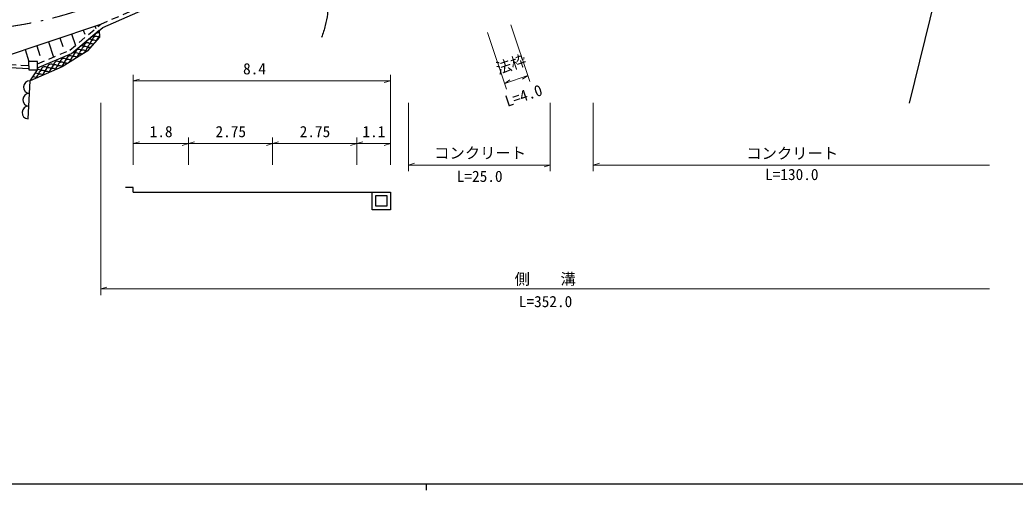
# Model space of a CAD drawing. Units: millimetres, scale not verified, with parts at other scales. Extents: x 40000 to 680000, y 20000 to 380000.
# Drawn here: x 201639 to 364179, y 204000 to 280783 of the extents above; entities that cross this region are included whole.
import ezdxf
from ezdxf.enums import TextEntityAlignment as Align

# ---------------------------------------------------------------- set-up
doc = ezdxf.new("R2010")
doc.units = ezdxf.units.MM
doc.header["$LTSCALE"] = 1000
doc.linetypes.add('USER2', pattern=[2, 1.2, -0.8])
doc.linetypes.add('USER4', pattern=[10, 6.4, -1.6, 0.4, -1.6])
for name, color, linetype, lineweight in [('M-BGD', 7, 'Continuous', 25), ('M-BMK', 2, 'USER4', 13), ('M-OTRS', 6, 'Continuous', 25), ('M-STR-HTXT', 7, 'Continuous', 13), ('M-TTL-BAND', 7, 'Continuous', 25)]:
    doc.layers.add(name, color=color, linetype=linetype, lineweight=lineweight)
doc.styles.add('ＭＳ ゴシック', font='')
doc.styles.get('ＭＳ ゴシック').set_extended_font_data('MS Gothic')

# ---------------------------------------------------------------- blocks, each defined once
blk = doc.blocks.new('MARK28C15L14W1')
at = {"color": 7, "linetype": 'Continuous', "lineweight": 13}
blk.add_line((0, 0), (0.014, -0.05), dxfattribs=at)
blk = doc.blocks.new('MARK1553C15L7W1')
at = {"color": 7, "linetype": 'Continuous', "lineweight": 25}
blk.add_arc((0, 0), 0.05, 270, 90, dxfattribs=at)

msp = doc.modelspace()

# ---------------------------------------------------------------- linework, layer by layer
at = {"layer": 'M-BGD'}
for p, q in [((195816, 273704), (214847, 280079)), ((213895, 279760), (214020, 279387)), ((210089, 278485), (210713, 276621)), ((210092, 275319), (214589, 279081)), ((211992, 279123), (212217, 278451)), ((204380, 276573), (204912, 274984)), ((206283, 277210), (207120, 274711)), ((208186, 277848), (208659, 276437)), ((202477, 275935), (203123, 274007)), ((203314, 270834), (204532, 272634)), ((202966, 264620), (203314, 270834))]:
    msp.add_line(p, q, dxfattribs=at)
at = {"layer": 'M-BGD', "linetype": 'USER2'}
for points in [[(204526, 273612), (209775, 275836), (214847, 280079), (269212, 303969), (276018, 306477), (282064, 308231), (288162, 309423), (297822, 310400), (305540, 310333), (312883, 309541), (317886, 308583), (355084, 300311)], [(169596, 274614), (174747, 272991), (178843, 272446), (183447, 272495), (195816, 273704), (203070, 273354)]]:
    msp.add_lwpolyline(points, dxfattribs=at)
at = {"layer": 'M-BGD'}
for points in [[(204530, 272962), (210092, 275319), (215166, 279564), (269436, 303412), (276205, 305906), (282206, 307647), (288250, 308829), (297850, 309800), (305505, 309734), (312794, 308947), (317765, 307995), (354940, 299728)], [(214589, 279081), (214622, 277967), (212634, 275705), (208533, 273096), (203314, 270834)], [(169446, 274137), (174638, 272501), (178813, 271946), (183474, 271995), (195829, 273203), (203073, 272854)], [(220150, 252640), (220150, 253419), (218904, 253419)], [(220150, 252640), (229150, 252640), (242900, 252640), (256650, 252640), (259150, 252640), (262150, 252640), (262150, 249783), (259150, 249783), (259150, 252640)]]:
    msp.add_lwpolyline(points, dxfattribs=at)
for points in [[(203075, 272626), (204532, 272634), (204524, 274015), (203066, 274007)], [(259745, 252091), (261576, 252091), (261576, 250356), (259745, 250356)]]:
    msp.add_lwpolyline(points, close=True, dxfattribs=at)
for centre, start, end in [((214075, 277473), 42.84207, 184.01532), ((213393, 277616), 42.84207, 76.12155), ((214437, 278069), 74.18076, 184.01532), ((213755, 278212), 42.84207, 52.51648), ((214799, 278664), 171.02313, 184.01532), ((215119, 277925), 146.98132, 184.01532), ((211626, 275973), 42.84207, 93.08975), ((212308, 275829), 42.84207, 184.01532), ((212670, 276425), 42.84207, 184.01532), ((211988, 276568), 42.84207, 65.25168), ((213032, 277021), 145.49963, 184.01532), ((213352, 276282), 63.91718, 184.01532), ((213032, 277021), 42.84207, 114.32947), ((213714, 276877), 52.19669, 184.01532), ((214758, 277330), 108.67981, 168.68146), ((209858, 274329), 42.84207, 184.01532), ((209176, 274472), 42.84207, 62.90524), ((210220, 274925), 162.86633, 184.01532), ((210540, 274186), 47.65131, 184.01532), ((210902, 274781), 42.84207, 184.01532), ((210220, 274925), 42.84207, 79.53592), ((211264, 275377), 42.84207, 184.01532), ((210582, 275520), 42.84207, 55.29239), ((211584, 274638), 66.41068, 178.53171), ((211626, 275973), 166.73935, 184.01532), ((211946, 275234), 42.84207, 184.01532), ((212628, 275091), 91.20657, 153.73581), ((212990, 275686), 76.34436, 184.01532), ((205683, 272520), 42.84207, 184.01532), ((206727, 272972), 42.84207, 184.01532), ((207409, 272829), 42.84207, 184.01532), ((207771, 273424), 42.84207, 184.01532), ((207089, 273568), 42.84207, 52.47995), ((208091, 272686), 42.84207, 184.01532), ((208133, 274020), 173.99823, 184.01532), ((208453, 273281), 42.84207, 184.01532), ((208815, 273877), 42.84207, 184.01532), ((208133, 274020), 42.84207, 57.5451), ((209135, 273138), 60.92706, 184.01532), ((209176, 274472), 168.63809, 184.01532), ((209497, 273733), 42.84207, 184.01532), ((210179, 273590), 83.09024, 161.85217), ((203915, 270876), 42.84207, 107.82077), ((204277, 271472), 42.84207, 102.84109), ((204959, 271329), 42.84207, 184.01532), ((204639, 272067), 42.84207, 93.2485), ((205321, 271924), 42.84207, 184.01532), ((206003, 271781), 42.84207, 184.01532), ((206365, 272376), 42.84207, 184.01532), ((207047, 272233), 42.84207, 184.01532)]:
    msp.add_arc(centre, 603, start, end, dxfattribs=at)
msp.add_open_spline([(250003, 294678), (250263, 293855), (250523, 293032), (250670, 292190), (250897, 290895), (250857, 289555), (251034, 288246), (251244, 286696), (251757, 285189), (251884, 283634), (251985, 282381), (251836, 281097), (251520, 279872), (251349, 279213), (251131, 278572), (250913, 277931)], degree=3, knots=[0, 0, 0, 0, 1, 1, 1, 2, 2, 2, 3, 3, 3, 4, 4, 4, 5, 5, 5, 5], dxfattribs=at)
at = {"layer": 'M-BMK'}
msp.add_arc((190870, 344053), 65000, 249.08919, 294.50798, dxfattribs=at)
at = {"layer": 'M-OTRS'}
msp.add_line((346955, 267205), (355819, 303306), dxfattribs=at)
at = {"layer": 'M-STR-HTXT'}
for p, q in [((284927, 270741), (281801, 279989)), ((278011, 278708), (281137, 269460)), ((220150, 257136), (220150, 271837)), ((262150, 271837), (262150, 257136)), ((280816, 270407), (284607, 271689)), ((220150, 270837), (262150, 270837)), ((214847, 267260), (214847, 235851)), ((265106, 267260), (265106, 256081)), ((288250, 256081), (288250, 267260)), ((295286, 256081), (295286, 267260)), ((220150, 260578), (229150, 260578)), ((229150, 261578), (229150, 257136)), ((229150, 260578), (242900, 260578)), ((242900, 261578), (242900, 257136)), ((242900, 260578), (256650, 260578)), ((256650, 261578), (256650, 257136)), ((256650, 260578), (262150, 260578)), ((265106, 257081), (288250, 257081)), ((360024, 257081), (295286, 257081)), ((214847, 236851), (360024, 236851))]:
    msp.add_line(p, q, dxfattribs=at)
at = {"layer": 'M-TTL-BAND'}
for p, q in [((40000, 205000), (579000, 205000)), ((268000, 205000), (268000, 204000))]:
    msp.add_line(p, q, dxfattribs=at)

# ---------------------------------------------------------------- block references
at = {"layer": 'M-BGD', "xscale": 20744, "yscale": 20744, "rotation": 176.79478}
for p in [(203256, 269798), (203140, 267727), (203024, 265656)]:
    msp.add_blockref('MARK1553C15L7W1', p, dxfattribs=at)
at = {"layer": 'M-STR-HTXT', "xscale": 20000, "yscale": 20000}
for p, rotation in [((284607, 271689), 288.6767), ((220150, 270837), 90), ((262150, 270837), 270), ((280816, 270407), 108.6767), ((220150, 260578), 90), ((229150, 260578), 270), ((229150, 260578), 90), ((242900, 260578), 270), ((242900, 260578), 90), ((256650, 260578), 270), ((256650, 260578), 90), ((262150, 260578), 270), ((265106, 257081), 90), ((288250, 257081), 270), ((295286, 257081), 90), ((214847, 236851), 90)]:
    msp.add_blockref('MARK28C15L14W1', p, dxfattribs=dict(at, rotation=rotation))

# ---------------------------------------------------------------- texts
at = {"layer": 'M-STR-HTXT', "style": 'ＭＳ ゴシック'}
for s, p in [('法枠', (279950, 271341)), ('L=4.0', (281428, 266040))]:
    msp.add_text(s, height=1833, rotation=18.7, dxfattribs=at).set_placement(p, align=Align.BOTTOM_LEFT)
for s, p in [('8.4', (238087, 271337)), ('1.8', (222837, 261078)), ('2.75', (233587, 261078)), ('2.75', (247337, 261078)), ('1.1', (257587, 261078)), ('コンクリート', (269303, 257581)), ('コンクリート', (320280, 257528)), ('L=25.0', (272990, 253779)), ('L=130.0', (323343, 254081)), ('L=352.0', (283123, 233328))]:
    msp.add_text(s, height=1833, dxfattribs=at).set_placement(p, align=Align.BOTTOM_LEFT)
at = {"layer": 'M-STR-HTXT', "insert": (282435, 237351), "char_height": 1833, "attachment_point": 7, "style": 'ＭＳ ゴシック'}
msp.add_mtext('\\T3;側溝', dxfattribs=at)

doc.saveas('drawing.dxf')
